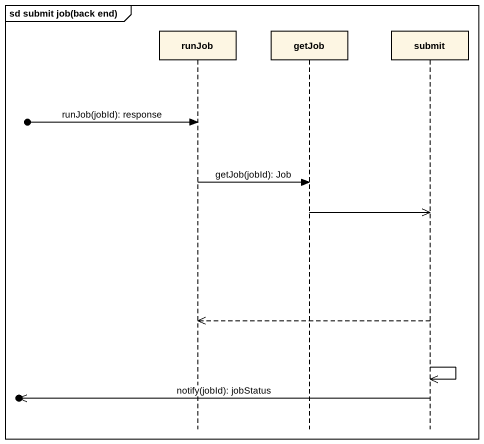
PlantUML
@startuml
mainframe sd submit job(back end)
hide footbox
participant runJob
participant getJob
participant submit

[o-> runJob : runJob(jobId): response
runJob -> getJob : getJob(jobId): Job
getJob ->> submit
submit -->> runJob
submit ->> submit
[o<<- submit : notify(jobId): jobStatus
@enduml
